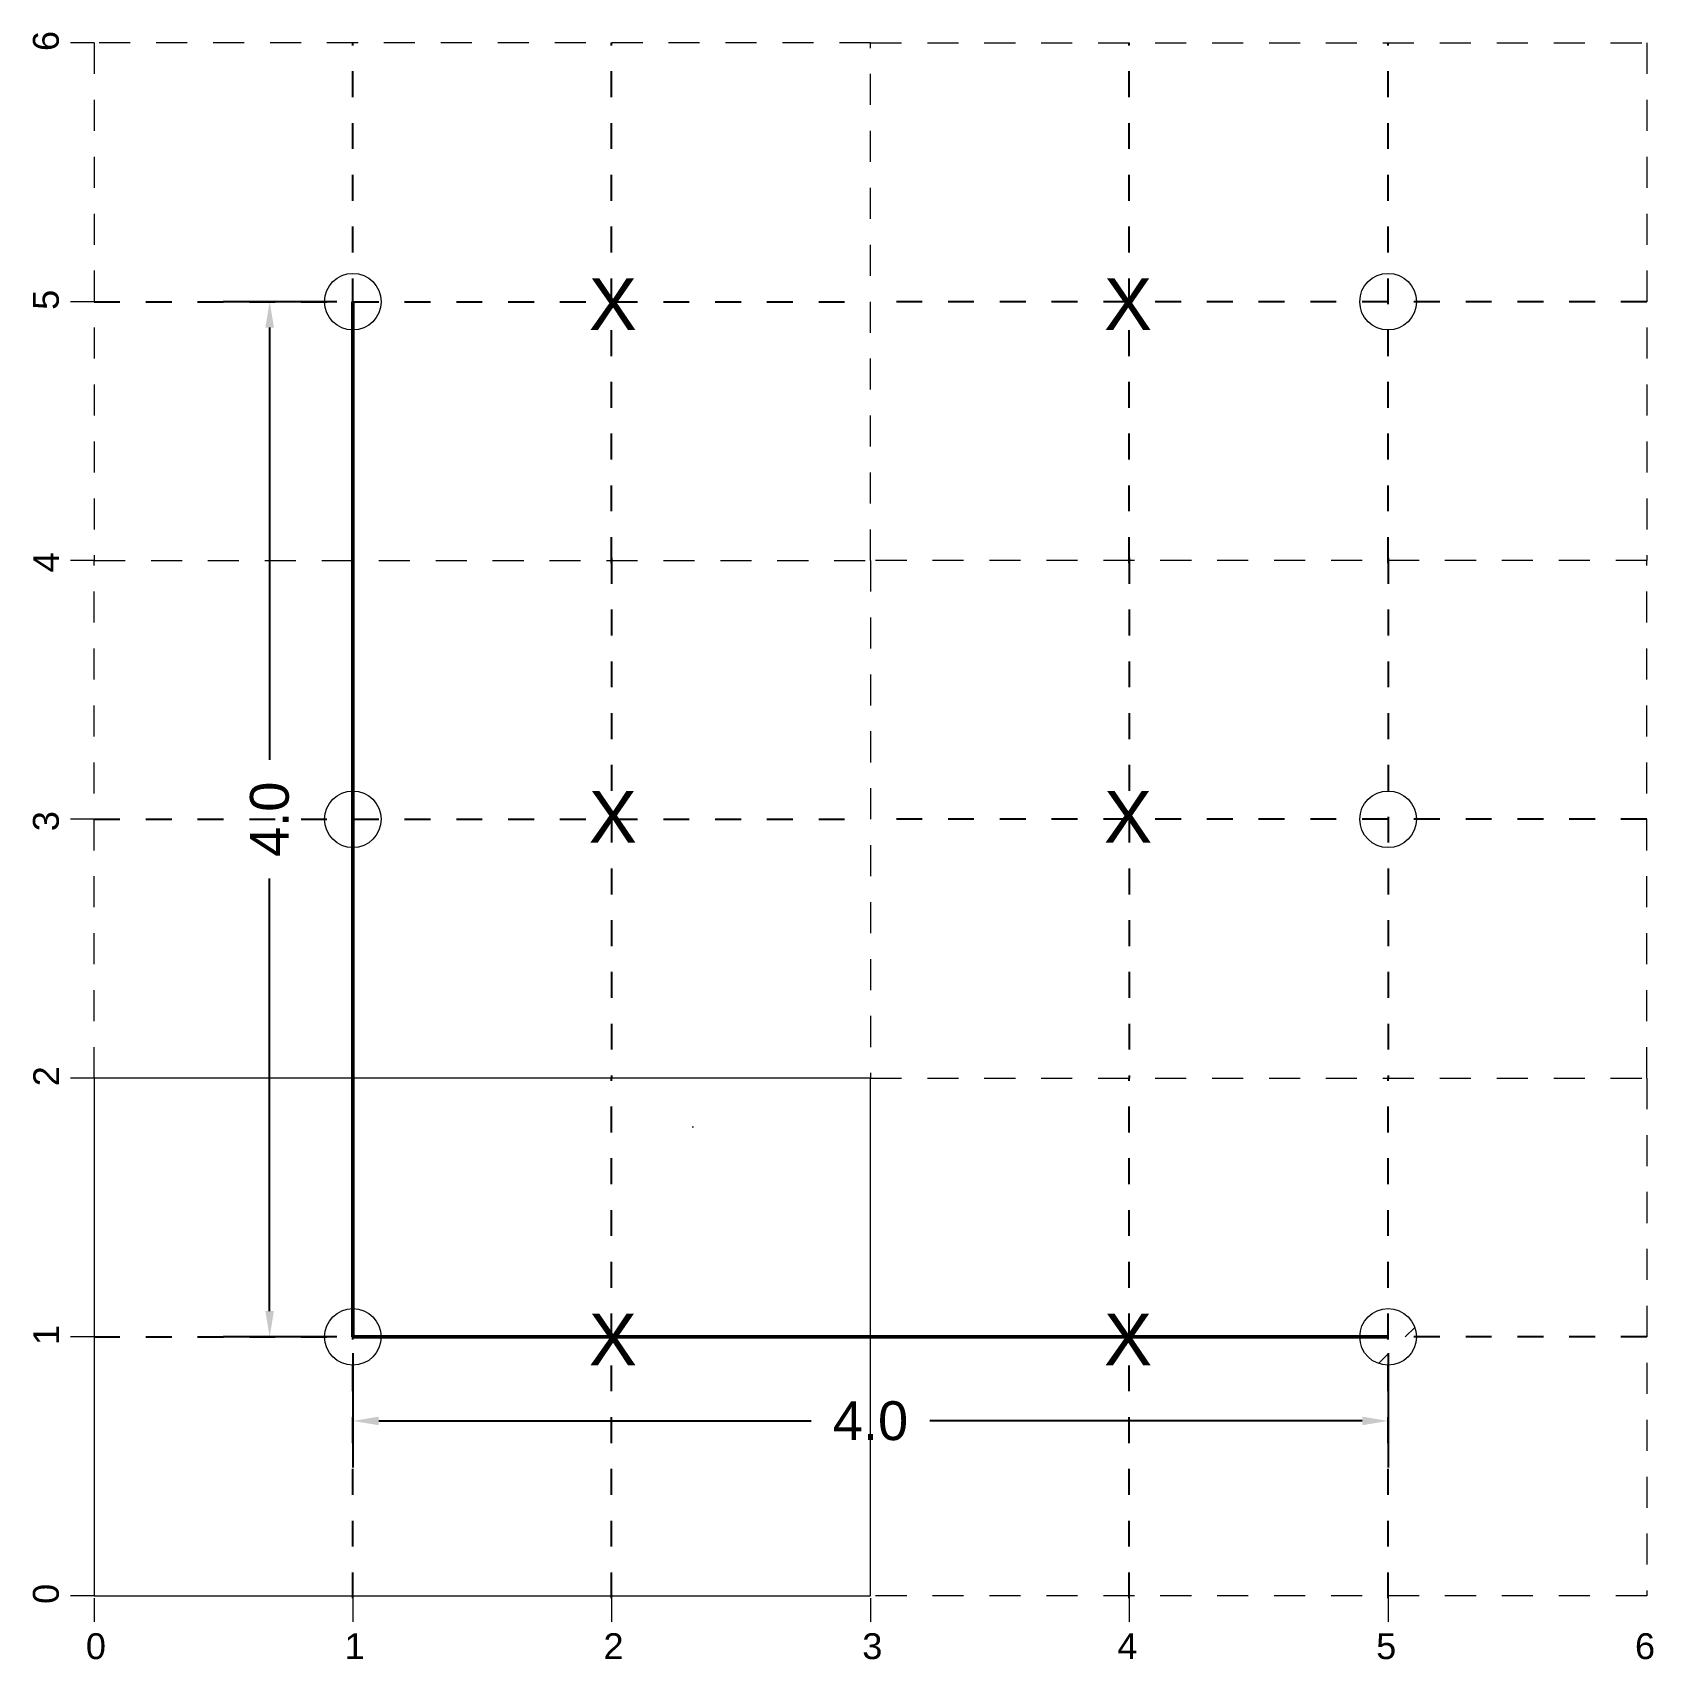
# Model space of a CAD drawing. Header units: metres. Extents: x -0.24 to 6.03, y -0.25 to 6.04.
import ezdxf

# ---------------------------------------------------------------- set-up
doc = ezdxf.new("R2010")
doc.units = ezdxf.units.M
doc.header["$LTSCALE"] = 0.01
doc.header["$MEASUREMENT"] = 0
doc.linetypes.add('ACAD_ISO02W100', pattern=[15, 12, -3])
doc.linetypes.add('ACAD_ISO07W100', pattern=[3, 0, -3])
doc.layers.get('0').update_dxf_attribs({"lineweight": 5})
for name, color, linetype, lineweight in [('fakeroom', 7, 'ACAD_ISO02W100', 5), ('room', 7, 'Continuous', 5), ('shot', 11, 'Continuous', 50)]:
    doc.layers.add(name, color=color, linetype=linetype, lineweight=lineweight)
doc.layers.add('grid', color=7, linetype='ACAD_ISO07W100')
doc.styles.get("Standard").update_dxf_attribs({"font": 'arial.ttf'})
doc.dimstyles.get("Standard").update_dxf_attribs({"dimtxt": 0.15, "dimasz": 0.1, "dimexe": 0.18, "dimexo": 0.0625, "dimgap": 0.09, "dimtad": 0, "dimtoh": 1, "dimdec": 1, "dimzin": 0, "dimdsep": 46, "dimtxsty": 'Standard', "dimcen": 0.09, "dimadec": 0, "dimazin": 0, "dimtfac": 1, "dimtdec": 1, "dimtofl": 0, "dimtmove": 0, "dimatfit": 3, "dimfxl": 1, "dimtolj": 1, "dimtzin": 0, "dimarcsym": 0})
pattern_1 = [(45, (1.31404, 0.81197), (-0.088388, 0.088388), [])]

# ---------------------------------------------------------------- blocks, each defined once
blk = doc.blocks.new('*D10')
at = {"color": 0, "lineweight": -2, "transparency": 16777216}
for p, q in [((0.9375, 5), (0.4985, 5)), ((0.6785, 4.9), (0.6785, 3.2293)), ((0.6785, 1.1), (0.6785, 2.7707)), ((0.9375, 1), (0.4985, 1))]:
    blk.add_line(p, q, dxfattribs=at)
at = {"color": 0, "transparency": 16777216}
for points in [[(0.6618, 4.9), (0.6951, 4.9), (0.6785, 5)], [(0.6618, 1.1), (0.6951, 1.1), (0.6785, 1)]]:
    blk.add_solid(points, dxfattribs=at)
at = {"layer": 'Defpoints', "color": 0, "transparency": 16777216}
for p in [(0.6785, 5), (1, 5), (1, 1)]:
    blk.add_point(p, dxfattribs=at)
at = {"color": 0, "transparency": 16777216, "insert": (0.6785, 3), "char_height": 0.15, "attachment_point": 5, "rotation": 90}
blk.add_mtext('\\A1;4.0', dxfattribs=at)
blk = doc.blocks.new('*D11')
at = {"color": 0, "lineweight": -2, "transparency": 16777216}
for p, q in [((1, 0.9375), (1, 0.4953)), ((5, 0.9375), (5, 0.4953)), ((1.1, 0.6753), (2.7707, 0.6753)), ((4.9, 0.6753), (3.2293, 0.6753))]:
    blk.add_line(p, q, dxfattribs=at)
at = {"color": 0, "transparency": 16777216}
for points in [[(1.1, 0.692), (1.1, 0.6587), (1, 0.6753)], [(4.9, 0.692), (4.9, 0.6587), (5, 0.6753)]]:
    blk.add_solid(points, dxfattribs=at)
at = {"layer": 'Defpoints', "color": 0, "transparency": 16777216}
for p in [(1, 1), (5, 1), (5, 0.6753)]:
    blk.add_point(p, dxfattribs=at)
at = {"color": 0, "transparency": 16777216, "insert": (3, 0.6753), "char_height": 0.15, "attachment_point": 5}
blk.add_mtext('\\A1;4.0', dxfattribs=at)

msp = doc.modelspace()

# ---------------------------------------------------------------- hatches: boundary and pattern name
h = msp.add_hatch()
h.set_pattern_fill('ANSI31', color=256)
h.set_pattern_definition(pattern_1)
h.paths.add_polyline_path([(2.314, 1.9213, 0.414214), (2.2047, 1.812), (2.314, 1.812)])
h.paths.add_polyline_path([(2.4233, 1.812), (2.314, 1.812), (2.314, 1.7027, 0.414214)])
h = msp.add_hatch()
h.set_pattern_fill('ANSI31', color=256)
h.set_pattern_definition(pattern_1)
h.paths.add_polyline_path([(2.314, 1.9213, 0.414214), (2.2047, 1.812), (2.314, 1.812)])
h.paths.add_polyline_path([(2.4233, 1.812), (2.314, 1.812), (2.314, 1.7027, 0.414214)])
h = msp.add_hatch()
h.set_pattern_fill('ANSI31', color=256)
h.paths.add_polyline_path([(1, 1.1093, 0.414214), (0.8907, 1), (1, 1)])
h.paths.add_polyline_path([(1.1093, 1), (1, 1), (1, 0.8907, 0.414214)])
h = msp.add_hatch()
h.set_pattern_fill('ANSI31', color=256)
h.paths.add_polyline_path([(5, 1), (5.1093, 1, 0.414214), (5, 1.1093)])
h.paths.add_polyline_path([(5, 0.8907), (5, 1), (4.8907, 1, 0.414214)])

# ---------------------------------------------------------------- linework, layer by layer
for p, q in [((0, 6), (-0.0905, 6)), ((0, 5), (-0.0905, 5)), ((0, 4), (-0.0905, 4)), ((0, 3), (-0.0905, 3)), ((0, 2), (-0.0905, 2)), ((0, 2), (-0.0905, 2)), ((0, 1), (-0.0905, 1)), ((1, 1), (1.3913, 1)), ((5, 1), (4.6087, 1)), ((0, 0), (-0.0905, 0)), ((0, -0.01), (0, -0.1005)), ((1, -0.01), (1, -0.1005)), ((2, -0.01), (2, -0.1005)), ((3, -0.01), (3, -0.1005)), ((3, -0.01), (3, -0.1005)), ((3, -0.01), (3, -0.1005)), ((3, -0.01), (3, -0.1005)), ((4, -0.01), (4, -0.1005)), ((5, -0.01), (5, -0.1005))]:
    msp.add_line(p, q)
for centre in [(1, 5), (5, 5), (1, 3), (5, 3), (1, 1), (5, 1)]:
    msp.add_circle(centre, 0.1093)
at = {"layer": 'fakeroom'}
for points in [[(0, 4), (3, 4), (3, 6), (0, 6)], [(6, 4), (3, 4), (3, 6), (6, 6)], [(0, 4), (3, 4), (3, 2), (0, 2)], [(6, 4), (3, 4), (3, 2), (6, 2)], [(6, 0), (3, 0), (3, 2), (6, 2)]]:
    msp.add_lwpolyline(points, close=True, dxfattribs=at)
at = {"layer": 'grid'}
for p, q in [((1, 3.99), (1, 6)), ((2, 3.99), (2, 6)), ((4, 3.99), (4, 6)), ((5, 3.99), (5, 6)), ((0, 5), (3, 5)), ((6, 5), (3, 5)), ((1, 4.01), (1, 2)), ((2, 4.01), (2, 2)), ((4, 4.01), (4, 2)), ((5, 4.01), (5, 2)), ((0, 3), (3, 3)), ((6, 3), (3, 3)), ((1, -0.01), (1, 2)), ((2, -0.01), (2, 2)), ((4, -0.01), (4, 2)), ((5, -0.01), (5, 2)), ((0, 1), (3, 1)), ((6, 1), (3, 1))]:
    msp.add_line(p, q, dxfattribs=at)
at = {"layer": 'room'}
msp.add_lwpolyline([(0, 0), (3, 0), (3, 2), (0, 2)], close=True, dxfattribs=at)
at = {"layer": 'shot'}
for q in [(1, 5), (5, 1)]:
    msp.add_line((1, 1), q, dxfattribs=at)

# ---------------------------------------------------------------- texts
at = {"char_height": 0.1, "rotation": 90}
for s, insert, attachment_point in [('6', (-0.1349, 5.9683), 7), ('5', (-0.1349, 4.9683), 7), ('4', (-0.1349, 4.0317), 9), ('3', (-0.1349, 3.0317), 9), ('2', (-0.1349, 1.9683), 7), ('1', (-0.1349, 0.9683), 7), ('0', (-0.1349, -0.0317), 7)]:
    msp.add_mtext_dynamic_manual_height_columns(s, width=0.559777, gutter_width=1, heights=[0], dxfattribs=dict(at, insert=insert, attachment_point=attachment_point))
for s, width, insert, char_height, attachment_point in [('X', 0.252665, (1.9115, 5.0901), 0.2, 1), ('X', 0.252665, (4.0885, 5.0901), 0.2, 3), ('X', 0.252665, (1.9115, 2.9099), 0.2, 7), ('X', 0.252665, (4.0885, 2.9099), 0.2, 9), ('X', 0.252665, (1.9115, 1.0901), 0.2, 1), ('X', 0.252665, (4.0885, 1.0901), 0.2, 3), ('0', 0.559777, (-0.0317, -0.1449), 0.1, 1), ('1', 0.559777, (0.9683, -0.1449), 0.1, 1), ('2', 0.559777, (1.9683, -0.1449), 0.1, 1), ('3', 0.559777, (2.9683, -0.1449), 0.1, 1), ('4', 0.559777, (4.0317, -0.1449), 0.1, 3), ('5', 0.559777, (5.0317, -0.1449), 0.1, 3), ('6', 0.559777, (6.0317, -0.1449), 0.1, 3)]:
    msp.add_mtext_dynamic_manual_height_columns(s, width=width, gutter_width=1, heights=[0], dxfattribs=dict(insert=insert, char_height=char_height, attachment_point=attachment_point))

# ---------------------------------------------------------------- dimensions: what is measured, and where the dimension line sits
dim = msp.add_linear_dim(base=(0.6785, 5), p1=(1, 1), p2=(1, 5), angle=90, dimstyle='Standard')
dim.commit()
dim.dimension.update_dxf_attribs({"geometry": '*D10', "text_midpoint": (0.6785, 3)})
dim = msp.add_linear_dim(base=(5, 0.6753), p1=(1, 1), p2=(5, 1), dimstyle='Standard')
dim.commit()
dim.dimension.update_dxf_attribs({"geometry": '*D11', "text_midpoint": (3, 0.6753)})

doc.saveas('drawing.dxf')
